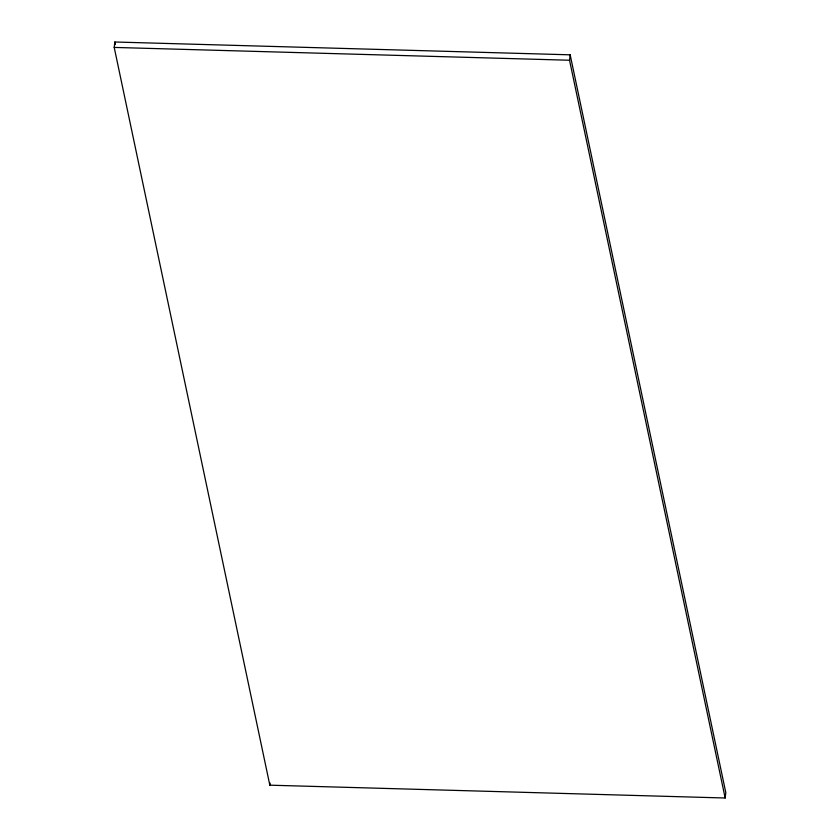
<?xml version="1.0" encoding="UTF-8"?>
<svg xmlns="http://www.w3.org/2000/svg" width="840" height="840" viewBox="0 0 840 840"><rect width="100%" height="100%" fill="white"/><g stroke="black" fill="none" stroke-linecap="round" stroke-linejoin="round"><path stroke-width="1.26" d="M114.209 47.418L114.839 42L570.171 54.821L725.792 792.582L725.162 798L269.829 785.179L114.209 47.418L569.541 60.239L725.162 798M269.829 785.179L270.081 783.017M569.541 60.239L570.171 54.821M114.839 42L115.385 44.562"/></g></svg>
